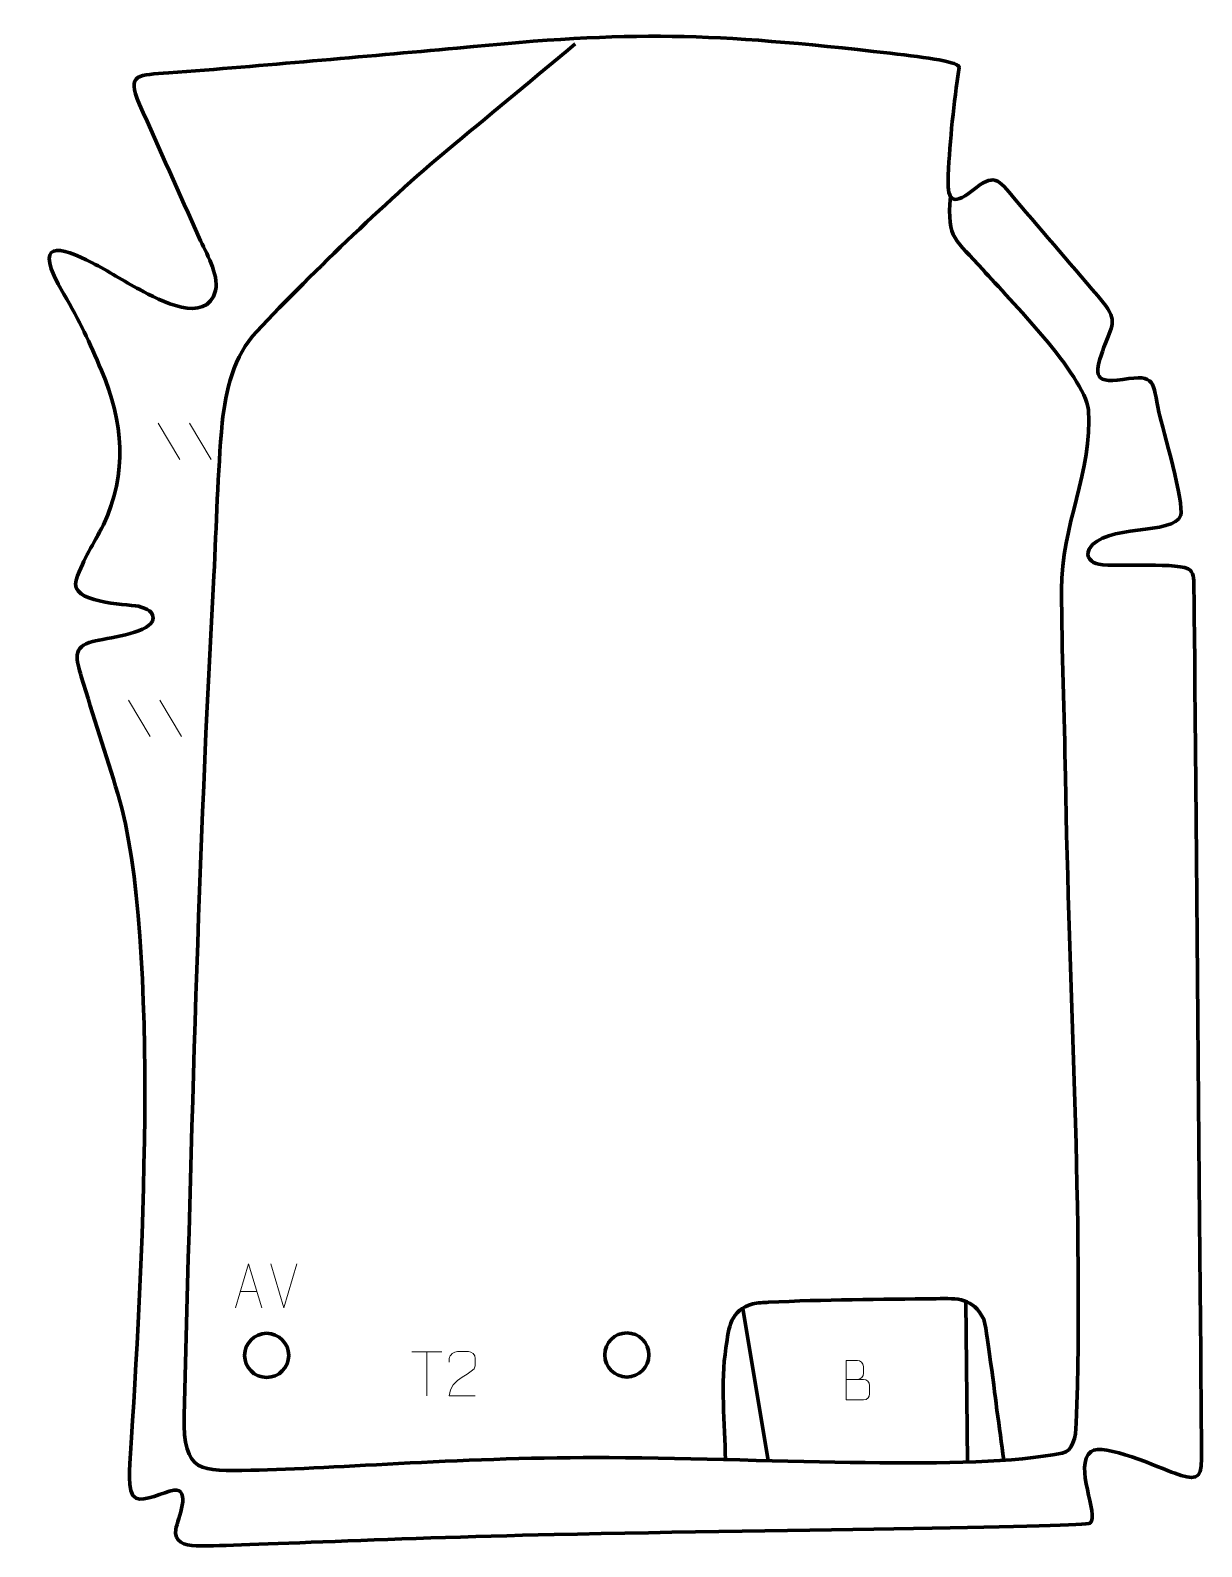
# Model space of a CAD drawing. Header units: millimetres. Extents: x 1113 to 1776, y -146 to 713.
import ezdxf

# ---------------------------------------------------------------- set-up
doc = ezdxf.new("R2010")
doc.units = ezdxf.units.MM
doc.header["$MEASUREMENT"] = 0
doc.layers.add('layer 2', color=7, linetype='Continuous')
doc.layers.add('layer 3', color=7, linetype='Continuous')

msp = doc.modelspace()

# ---------------------------------------------------------------- linework, layer by layer
at = {"layer": 'layer 2', "color": 142, "lineweight": 200}
for centre in [(1246.5105, -37.3326), (1450.5333, -37.0959)]:
    msp.add_ellipse(centre, major_axis=(0, 12.5), ratio=1, dxfattribs=at)
at = {"layer": 'layer 2', "color": 140, "lineweight": 158}
for points, knots in [([(1633.8039, 619.1704), (1631.629, 594.2495), (1636.7421, 595.3233), (1652.2653, 577.5759), (1652.2653, 577.5759), (1666.9406, 561.1426), (1709.4622, 518.3793), (1711.9307, 498.2765), (1711.9307, 498.2765), (1714.4533, 463.9803), (1696.4708, 432.2887), (1696.6684, 396.5471), (1696.6684, 396.5471), (1696.8631, 361.3486), (1698.3238, 325.6607), (1698.9194, 290.3627), (1698.9194, 290.3627), (1700.8583, 174.7721), (1709.2445, 37.1092), (1705.082, -75.7827), (1705.082, -75.7827), (1704.7813, -83.941), (1703.0348, -91.6213), (1697.0235, -92.7741), (1697.0235, -92.7741), (1643.2508, -103.0867), (1538.8751, -95.8602), (1440.4994, -95.2443), (1440.4994, -95.2443), (1361.1439, -94.7475), (1286.8011, -101.5094), (1237.4987, -102.384), (1237.4987, -102.384), (1209.314, -102.8839), (1198.9996, -104.3798), (1199.8385, -71.4476), (1199.8385, -71.4476), (1203.8794, 87.1677), (1207.8349, 245.8152), (1216.6002, 404.259), (1216.6002, 404.259), (1218.1438, 432.942), (1218.6775, 462.4804), (1221.3611, 490.9958), (1221.3611, 490.9958), (1223.2034, 509.3127), (1227.9026, 528.9395), (1240.8856, 542.659), (1240.8856, 542.659), (1273.8926, 577.5386), (1316.4456, 618.5852), (1352.8834, 648.8129), (1352.8834, 648.8129), (1375.6965, 667.738), (1398.5143, 686.6575), (1421.33, 705.5795)], [0, 0, 0, 0, 0.06666667, 0.06666667, 0.06666667, 0.06666667, 0.13333333, 0.13333333, 0.13333333, 0.13333333, 0.2, 0.2, 0.2, 0.2, 0.26666667, 0.26666667, 0.26666667, 0.26666667, 0.33333333, 0.33333333, 0.33333333, 0.33333333, 0.4, 0.4, 0.4, 0.4, 0.46666667, 0.46666667, 0.46666667, 0.46666667, 0.53333333, 0.53333333, 0.53333333, 0.53333333, 0.6, 0.6, 0.6, 0.6, 0.66666667, 0.66666667, 0.66666667, 0.66666667, 0.73333333, 0.73333333, 0.73333333, 0.73333333, 0.8, 0.8, 0.8, 0.8, 0.86666667, 0.86666667, 0.86666667, 0.86666667, 1, 1, 1, 1]), ([(1664.0147, -96.7365), (1662.7255, -87.2904), (1661.4363, -77.8443), (1660.1471, -68.3981), (1660.1471, -68.3981), (1659.2851, -62.0823), (1653.9093, -19.1167), (1652.7026, -16.8625), (1652.7026, -16.8625), (1646.1167, -4.5599), (1638.5814, -5.0345), (1625.6215, -5.2212), (1625.6215, -5.2212), (1594.3277, -5.6722), (1561.8838, -5.6537), (1530.7727, -7.2627), (1530.7727, -7.2627), (1528.452, -7.3827), (1524.1502, -7.5214), (1521.9406, -8.0624), (1521.9406, -8.0624), (1508.7218, -12.1597), (1508.5284, -20.9215), (1506.6305, -33.0803), (1506.6305, -33.0803), (1503.57, -52.6878), (1505.8815, -76.2986), (1506.3989, -96.3704)], [0, 0, 0, 0, 0.125, 0.125, 0.125, 0.125, 0.25, 0.25, 0.25, 0.25, 0.375, 0.375, 0.375, 0.375, 0.5, 0.5, 0.5, 0.5, 0.625, 0.625, 0.625, 0.625, 0.75, 0.75, 0.75, 0.75, 1, 1, 1, 1])]:
    msp.add_open_spline(points, degree=3, knots=knots, dxfattribs=at)
at = {"layer": 'layer 2', "color": 250, "lineweight": 9}
for points in [[(1185.0157, 490.7333), (1185.0157, 490.7333), (1197.38, 470.189), (1197.38, 470.189)], [(1202.7456, 490.7333), (1202.7456, 490.7333), (1215.1099, 470.189), (1215.1099, 470.189)], [(1168.2502, 333.7887), (1168.2502, 333.7887), (1180.6145, 313.2444), (1180.6145, 313.2444)], [(1185.9801, 333.7887), (1185.9801, 333.7887), (1198.3444, 313.2444), (1198.3444, 313.2444)], [(1256.242, -10.3825), (1256.242, -10.3825), (1248.9202, 14.5711), (1248.9202, 14.5711)], [(1263.5639, 14.5711), (1263.5639, 14.5711), (1256.2421, -10.3825), (1256.2421, -10.3825)], [(1231.6051, -1.1258), (1231.6051, -1.1258), (1241.1008, -1.1258), (1241.1008, -1.1258)], [(1328.8226, -35.2514), (1328.8226, -35.2514), (1345.8098, -35.2514), (1345.8098, -35.2514)], [(1337.3164, -60.1814), (1337.3164, -60.1814), (1337.3164, -35.2279), (1337.3164, -35.2279)]]:
    msp.add_open_spline(points, degree=3, dxfattribs=at)
for points, knots in [([(1228.8825, -10.3752), (1228.8825, -10.3752), (1236.2535, 14.5783), (1236.2535, 14.5783), (1236.2535, 14.5783), (1236.2535, 14.5783), (1243.8234, -10.3752), (1243.8234, -10.3752)], [0, 0, 0, 0, 0.33333333, 0.33333333, 0.33333333, 0.33333333, 1, 1, 1, 1]), ([(1364.6877, -60.1918), (1359.7733, -60.1915), (1354.8589, -60.1915), (1349.9448, -60.1918), (1349.9448, -60.1918), (1349.9448, -50.2595), (1364.5958, -47.6183), (1364.6877, -43.308), (1364.6877, -43.308), (1364.6874, -41.8839), (1364.6874, -40.4602), (1364.6877, -39.0369), (1364.6877, -39.0369), (1364.6708, -36.9598), (1362.548, -35.235), (1360.877, -35.2177), (1360.877, -35.2177), (1358.8038, -35.2181), (1356.7309, -35.2181), (1354.6585, -35.2177), (1354.6585, -35.2177), (1352.8364, -35.2012), (1350.0117, -36.9933), (1349.9448, -39.0869), (1349.9448, -39.0869), (1349.9448, -39.0869), (1349.9448, -41.1417), (1349.9448, -41.1417)], [0, 0, 0, 0, 0.125, 0.125, 0.125, 0.125, 0.25, 0.25, 0.25, 0.25, 0.375, 0.375, 0.375, 0.375, 0.5, 0.5, 0.5, 0.5, 0.625, 0.625, 0.625, 0.625, 0.75, 0.75, 0.75, 0.75, 1, 1, 1, 1]), ([(1574.7669, -50.949), (1578.0259, -50.9486), (1581.2853, -50.9486), (1584.545, -50.949), (1584.545, -50.949), (1586.3143, -50.9645), (1588.0372, -52.5195), (1588.0372, -54.3553), (1588.0372, -54.3553), (1588.0369, -55.3661), (1588.0369, -58.0974), (1588.0372, -59.1085), (1588.0372, -59.1085), (1588.0531, -60.7726), (1586.6718, -62.5764), (1584.5924, -62.5612), (1584.5924, -62.5612), (1581.3324, -62.5609), (1578.0727, -62.5609), (1574.8134, -62.5612), (1574.8134, -62.5612), (1574.8134, -55.1108), (1574.8134, -47.6607), (1574.8134, -40.2109), (1574.8134, -40.2109), (1576.9395, -40.2109), (1579.0659, -40.2109), (1581.1924, -40.2109), (1581.1924, -40.2109), (1582.6979, -40.1951), (1584.5759, -41.9063), (1584.5918, -43.664), (1584.5918, -43.664), (1584.5914, -45.5146), (1584.5914, -45.6453), (1584.5918, -47.4962), (1584.5918, -47.4962), (1584.6072, -49.3468), (1582.9463, -50.9645), (1581.1459, -50.949)], [0, 0, 0, 0, 0.09090909, 0.09090909, 0.09090909, 0.09090909, 0.18181818, 0.18181818, 0.18181818, 0.18181818, 0.27272727, 0.27272727, 0.27272727, 0.27272727, 0.36363636, 0.36363636, 0.36363636, 0.36363636, 0.45454545, 0.45454545, 0.45454545, 0.45454545, 0.54545455, 0.54545455, 0.54545455, 0.54545455, 0.63636364, 0.63636364, 0.63636364, 0.63636364, 0.72727273, 0.72727273, 0.72727273, 0.72727273, 0.81818182, 0.81818182, 0.81818182, 0.81818182, 1, 1, 1, 1])]:
    msp.add_open_spline(points, degree=3, knots=knots, dxfattribs=at)
at = {"layer": 'layer 2', "color": 140, "lineweight": 158}
for points in [[(1642.4961, -6.7585), (1642.4961, -6.7585), (1643.4248, -97.7699), (1643.4248, -97.7699)], [(1516.1482, -10.7443), (1516.1482, -10.7443), (1530.4618, -96.9645), (1530.4618, -96.9645)]]:
    msp.add_open_spline(points, degree=3, dxfattribs=at)
at = {"layer": 'layer 3', "color": 242, "lineweight": 158}
msp.add_open_spline([(1599.6835, 700.3145), (1621.2395, 697.8752), (1639.1501, 695.3144), (1638.6772, 692.1573), (1638.6772, 692.1573), (1635.6459, 671.9197), (1633.5523, 651.5606), (1632.5354, 631.0917), (1632.5354, 631.0917), (1631.8819, 617.9382), (1634.0468, 612.8414), (1646.2435, 622.5493), (1646.2435, 622.5493), (1658.9345, 632.4738), (1660.2719, 629.5542), (1670.4883, 617.4273), (1670.4883, 617.4273), (1686.9814, 597.8968), (1703.8476, 578.6875), (1720.3308, 559.151), (1720.3308, 559.151), (1728.7048, 548.3228), (1725.2383, 546.0813), (1720.7613, 533.823), (1720.7613, 533.823), (1715.8902, 520.4858), (1713.2777, 512.525), (1731.4877, 515.5186), (1731.4877, 515.5186), (1750.5076, 518.6454), (1748.1139, 514.1532), (1751.9091, 496.9767), (1751.9091, 496.9767), (1754.2344, 487.2718), (1766.2492, 445.0272), (1764.2063, 438.6111), (1764.2063, 438.6111), (1760.4677, 426.8691), (1720.5827, 433.9974), (1712.4034, 419.4568), (1712.4034, 419.4568), (1710.1396, 414.6002), (1713.5214, 411.7958), (1717.8632, 410.8077), (1717.8632, 410.8077), (1728.2458, 409.0817), (1764.6468, 412.3301), (1769.6342, 407.4755), (1769.6342, 407.4755), (1770.7189, 406.4197), (1771.2111, 404.5548), (1771.54, 403.1294), (1771.54, 403.1294), (1771.9898, 400.9913), (1776.0215, -95.729), (1776.0215, -95.729), (1776.0215, -95.729), (1776.0851, -108.9112), (1771.4092, -107.723), (1760.8826, -104.0941), (1760.8826, -104.0941), (1752.7508, -101.1126), (1719.9058, -86.6448), (1713.4611, -91.7404), (1713.4611, -91.7404), (1703.0725, -99.9543), (1718.4327, -127.5672), (1712.8894, -132.338), (1712.8894, -132.338), (1710.0889, -134.7481), (1550.0369, -135.8179), (1409.4029, -138.8297), (1409.4029, -138.8297), (1312.8226, -140.8981), (1224.2816, -145.6999), (1206.6059, -145.1915), (1206.6059, -145.1915), (1199.8277, -144.9965), (1193.7772, -143.055), (1195.0649, -135.815), (1195.0649, -135.815), (1196.1102, -129.9384), (1204.1613, -112.7237), (1193.875, -113.6929), (1193.875, -113.6929), (1188.2722, -114.7922), (1176.8465, -120.4429), (1172.5443, -118.2911), (1172.5443, -118.2911), (1166.9575, -115.4966), (1169.0294, -98.4157), (1169.377, -93.0075), (1169.377, -93.0075), (1175.407, 0.8152), (1187.1669, 196.6602), (1162.2078, 280.8139), (1162.2078, 280.8139), (1155.5658, 303.0394), (1148.1554, 325.0655), (1141.5203, 347.2064), (1141.5203, 347.2064), (1138.6726, 356.6426), (1136.1932, 364.1039), (1147.9711, 367.0662), (1147.9711, 367.0662), (1155.9576, 369.0749), (1178.2833, 371.4005), (1181.7962, 378.6034), (1181.7962, 378.6034), (1183.5506, 383.9558), (1178.1935, 385.8479), (1173.8607, 387.0594), (1173.8607, 387.0594), (1166.0487, 388.4546), (1134.794, 388.5865), (1138.5539, 401.8905), (1138.5539, 401.8905), (1143.3307, 414.8336), (1147.9895, 421.642), (1154.1659, 433.2486), (1154.1659, 433.2486), (1167.6141, 462.5465), (1165.373, 491.3809), (1152.9839, 520.507), (1152.9839, 520.507), (1146.0724, 536.7555), (1140.6687, 548.5703), (1131.6304, 563.8557), (1131.6304, 563.8557), (1112.6537, 595.9488), (1129.9465, 590.8096), (1147.653, 581.6139), (1147.653, 581.6139), (1156.8359, 576.8449), (1165.5197, 571.255), (1174.6265, 566.3743), (1174.6265, 566.3743), (1185.7363, 560.5581), (1212.1252, 545.9526), (1217.5846, 565.9499), (1217.5846, 565.9499), (1219.4737, 575.3591), (1212.1368, 587.2287), (1208.3206, 595.7547), (1208.3206, 595.7547), (1197.0905, 620.9381), (1185.6881, 646.1576), (1174.5455, 671.3601), (1174.5455, 671.3601), (1166.6116, 689.305), (1174.3427, 687.8487), (1190.9694, 689.1387), (1190.9694, 689.1387), (1245.4123, 693.3628), (1300.0347, 698.3851), (1354.4481, 703.172), (1354.4481, 703.172), (1454.2583, 713.2852), (1497.7393, 711.8505), (1599.6835, 700.3145)], degree=3, knots=[0, 0, 0, 0, 0.02439024, 0.02439024, 0.02439024, 0.02439024, 0.04878049, 0.04878049, 0.04878049, 0.04878049, 0.07317073, 0.07317073, 0.07317073, 0.07317073, 0.09756098, 0.09756098, 0.09756098, 0.09756098, 0.12195122, 0.12195122, 0.12195122, 0.12195122, 0.14634146, 0.14634146, 0.14634146, 0.14634146, 0.17073171, 0.17073171, 0.17073171, 0.17073171, 0.19512195, 0.19512195, 0.19512195, 0.19512195, 0.2195122, 0.2195122, 0.2195122, 0.2195122, 0.24390244, 0.24390244, 0.24390244, 0.24390244, 0.26829268, 0.26829268, 0.26829268, 0.26829268, 0.29268293, 0.29268293, 0.29268293, 0.29268293, 0.31707317, 0.31707317, 0.31707317, 0.31707317, 0.34146341, 0.34146341, 0.34146341, 0.34146341, 0.36585366, 0.36585366, 0.36585366, 0.36585366, 0.3902439, 0.3902439, 0.3902439, 0.3902439, 0.41463415, 0.41463415, 0.41463415, 0.41463415, 0.43902439, 0.43902439, 0.43902439, 0.43902439, 0.46341463, 0.46341463, 0.46341463, 0.46341463, 0.48780488, 0.48780488, 0.48780488, 0.48780488, 0.51219512, 0.51219512, 0.51219512, 0.51219512, 0.53658537, 0.53658537, 0.53658537, 0.53658537, 0.56097561, 0.56097561, 0.56097561, 0.56097561, 0.58536585, 0.58536585, 0.58536585, 0.58536585, 0.6097561, 0.6097561, 0.6097561, 0.6097561, 0.63414634, 0.63414634, 0.63414634, 0.63414634, 0.65853659, 0.65853659, 0.65853659, 0.65853659, 0.68292683, 0.68292683, 0.68292683, 0.68292683, 0.70731707, 0.70731707, 0.70731707, 0.70731707, 0.73170732, 0.73170732, 0.73170732, 0.73170732, 0.75609756, 0.75609756, 0.75609756, 0.75609756, 0.7804878, 0.7804878, 0.7804878, 0.7804878, 0.80487805, 0.80487805, 0.80487805, 0.80487805, 0.82926829, 0.82926829, 0.82926829, 0.82926829, 0.85365854, 0.85365854, 0.85365854, 0.85365854, 0.87804878, 0.87804878, 0.87804878, 0.87804878, 0.90243902, 0.90243902, 0.90243902, 0.90243902, 0.92682927, 0.92682927, 0.92682927, 0.92682927, 0.95121951, 0.95121951, 0.95121951, 0.95121951, 1, 1, 1, 1], dxfattribs=at)

doc.saveas('drawing.dxf')
